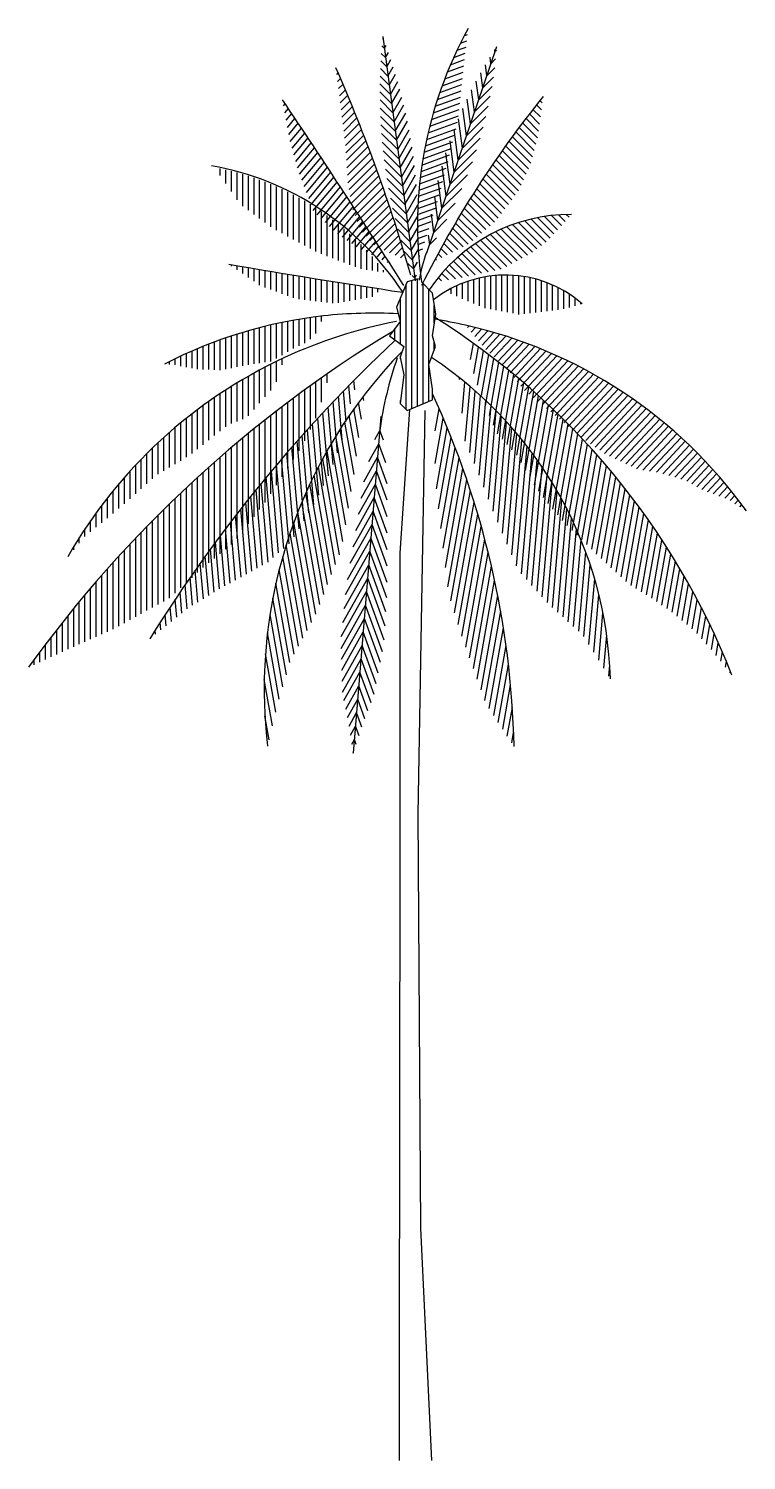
# Model space of a CAD drawing. Extents: x -2.37 to 2.22, y 0 to 9.15.
import ezdxf

# ---------------------------------------------------------------- set-up
doc = ezdxf.new("R2010")
doc.units = 0
doc.header["$LTSCALE"] = 0.4
doc.layers.get('0').update_dxf_attribs({"linetype": 'CONTINUOUS'})

# ---------------------------------------------------------------- blocks, each defined once
blk = doc.blocks.new('*X20')
at = {"color": 0}
for p, q in [((18.5937, 10.2216), (18.5989, 10.2268)), ((18.5968, 10.1964), (18.6074, 10.207)), ((18.5999, 10.1712), (18.6159, 10.1872)), ((18.603, 10.146), (18.6243, 10.1673)), ((18.6061, 10.1208), (18.6327, 10.1474)), ((18.6091, 10.0956), (18.641, 10.1274)), ((18.6122, 10.0704), (18.6492, 10.1073)), ((18.6153, 10.0452), (18.6574, 10.0872)), ((18.6184, 10.02), (18.6655, 10.0671)), ((18.6215, 9.9948), (18.6735, 10.0468)), ((18.6246, 9.9696), (18.6815, 10.0265)), ((18.6265, 9.9433), (18.6894, 10.0061)), ((18.6283, 9.9167), (18.6973, 9.9857)), ((18.63, 9.8902), (18.7051, 9.9652)), ((18.6318, 9.8636), (18.7128, 9.9447)), ((18.6335, 9.8371), (18.7205, 9.9241)), ((18.6375, 9.8128), (18.7281, 9.9034)), ((18.6416, 9.7887), (18.7356, 9.8826)), ((18.6458, 9.7645), (18.7431, 9.8618)), ((18.651, 9.7415), (18.7505, 9.841)), ((18.6585, 9.7207), (18.7579, 9.82)), ((18.666, 9.6999), (18.7651, 9.799)), ((18.6735, 9.6791), (18.7723, 9.7779)), ((18.6849, 9.6622), (18.7795, 9.7568)), ((18.6982, 9.6472), (18.7866, 9.7356)), ((18.7115, 9.6323), (18.7936, 9.7143)), ((18.7249, 9.6173), (18.8005, 9.693)), ((18.7423, 9.6065), (18.8074, 9.6716)), ((18.7618, 9.5977), (18.8142, 9.6501)), ((18.7812, 9.5888), (18.821, 9.6286)), ((18.8005, 9.5799), (18.8276, 9.607)), ((18.8199, 9.5709), (18.8342, 9.5853)), ((18.8394, 9.5621), (18.8408, 9.5635))]:
    blk.add_line(p, q, dxfattribs=at)
blk = doc.blocks.new('*X19')
at = {"color": 0}
for p, q in [((18.7626, 10.3136), (18.7537, 10.3225)), ((18.7583, 10.3462), (18.7561, 10.3484)), ((18.7712, 10.2484), (18.75, 10.2697)), ((18.7669, 10.281), (18.7517, 10.2962)), ((18.7798, 10.1832), (18.7477, 10.2154)), ((18.7755, 10.2158), (18.7487, 10.2427)), ((18.7842, 10.1507), (18.7471, 10.1877)), ((18.7885, 10.1181), (18.7469, 10.1596)), ((18.7928, 10.0855), (18.7472, 10.1311)), ((18.7971, 10.0529), (18.7478, 10.1021)), ((18.8014, 10.0203), (18.749, 10.0727)), ((18.8057, 9.9877), (18.7506, 10.0428)), ((18.81, 9.9551), (18.7527, 10.0124)), ((18.8144, 9.9225), (18.7553, 9.9815)), ((18.8187, 9.8899), (18.7585, 9.95)), ((18.823, 9.8573), (18.7624, 9.9179)), ((18.8273, 9.8247), (18.7668, 9.8851)), ((18.8316, 9.7921), (18.772, 9.8517)), ((18.8359, 9.7595), (18.7779, 9.8175)), ((18.8402, 9.7269), (18.7846, 9.7825)), ((18.8446, 9.6943), (18.7921, 9.7467)), ((18.8489, 9.6617), (18.8006, 9.7099)), ((18.8532, 9.6291), (18.8102, 9.6721)), ((18.8575, 9.5965), (18.8209, 9.6331)), ((18.8618, 9.5639), (18.8329, 9.5928)), ((18.8661, 9.5313), (18.8463, 9.5511)), ((18.8704, 9.4987), (18.8614, 9.5077))]:
    blk.add_line(p, q, dxfattribs=at)
blk = doc.blocks.new('*X18')
at = {"color": 0}
for p, q in [((19.0206, 10.307), (19.0525, 10.3186)), ((19.0332, 10.3329), (19.0551, 10.3408)), ((19.0466, 10.3591), (19.0576, 10.3631)), ((18.9975, 10.256), (19.0474, 10.2742)), ((19.0087, 10.2814), (19.05, 10.2964)), ((18.9772, 10.2061), (19.0423, 10.2298)), ((18.987, 10.2309), (19.0448, 10.252)), ((18.9511, 10.1327), (19.035, 10.1633)), ((18.9592, 10.157), (19.0372, 10.1854)), ((18.9679, 10.1814), (19.0397, 10.2076)), ((18.9365, 10.0848), (19.0306, 10.1191)), ((18.9435, 10.1087), (19.0328, 10.1412)), ((18.9238, 10.0377), (19.0262, 10.0749)), ((18.9299, 10.0612), (19.0284, 10.097)), ((18.9129, 9.9911), (19.017, 10.029)), ((18.9181, 10.0143), (19.0227, 10.0524)), ((18.8998, 9.9225), (19, 9.959)), ((18.9038, 9.9452), (19.0057, 9.9823)), ((18.9081, 9.9681), (19.0113, 10.0057)), ((18.8931, 9.8775), (18.9887, 9.9123)), ((18.8962, 9.8999), (18.9943, 9.9356)), ((18.8878, 9.833), (18.9762, 9.8652)), ((18.8902, 9.8552), (18.9824, 9.8887)), ((18.884, 9.789), (18.9637, 9.8181)), ((18.8857, 9.811), (18.97, 9.8416)), ((18.8815, 9.7456), (18.9513, 9.771)), ((18.8826, 9.7673), (18.9575, 9.7945)), ((18.8804, 9.7026), (18.9364, 9.723)), ((18.8808, 9.724), (18.9439, 9.747)), ((18.8803, 9.6813), (18.9289, 9.699)), ((18.8805, 9.6601), (18.9214, 9.675)), ((18.881, 9.639), (18.9139, 9.651)), ((18.8818, 9.618), (18.9064, 9.627)), ((18.8829, 9.5971), (18.8989, 9.6029)), ((18.8844, 9.5764), (18.8882, 9.5778))]:
    blk.add_line(p, q, dxfattribs=at)
blk = doc.blocks.new('*X17')
at = {"color": 0}
for p, q in [((19.1408, 10.2596), (19.1576, 10.2764)), ((19.1553, 10.3023), (19.1604, 10.3074)), ((19.1263, 10.2168), (19.1542, 10.2446)), ((19.0974, 10.1313), (19.1448, 10.1787)), ((19.1119, 10.174), (19.1499, 10.2121)), ((19.0829, 10.0885), (19.1387, 10.1443)), ((19.054, 10.003), (19.1233, 10.0724)), ((19.0685, 10.0458), (19.1316, 10.1089)), ((19.0395, 9.9603), (19.1138, 10.0345)), ((19.025, 9.9175), (19.1027, 9.9952)), ((18.9961, 9.832), (19.0752, 9.9111)), ((19.0106, 9.8748), (19.09, 9.9542)), ((18.9816, 9.7892), (19.058, 9.8657)), ((18.9672, 9.7465), (19.0379, 9.8172)), ((18.9527, 9.7037), (19.0138, 9.7649)), ((18.9382, 9.661), (18.9845, 9.7073)), ((18.9238, 9.6182), (18.9472, 9.6417))]:
    blk.add_line(p, q, dxfattribs=at)
blk = doc.blocks.new('*X16')
at = {"color": 0}
for p, q in [((19.3201, 10.0956), (19.3022, 10.1134)), ((19.3233, 10.1206), (19.3148, 10.1291)), ((19.3103, 10.0204), (19.2651, 10.0657)), ((19.3136, 10.0455), (19.2774, 10.0817)), ((19.3168, 10.0705), (19.2898, 10.0976)), ((19.2944, 9.9515), (19.2287, 10.0173)), ((19.3002, 9.974), (19.2407, 10.0335)), ((19.3061, 9.9964), (19.2529, 10.0496)), ((19.2746, 9.8865), (19.1929, 9.9682)), ((19.2828, 9.9066), (19.2048, 9.9846)), ((19.2886, 9.929), (19.2167, 10.001)), ((19.2479, 9.8283), (19.1579, 9.9183)), ((19.2568, 9.8477), (19.1695, 9.935)), ((19.2657, 9.8671), (19.1812, 9.9516)), ((19.2148, 9.7766), (19.1236, 9.8677)), ((19.2269, 9.7928), (19.135, 9.8847)), ((19.239, 9.8089), (19.1464, 9.9015)), ((19.1784, 9.7281), (19.0901, 9.8164)), ((19.1905, 9.7443), (19.1012, 9.8336)), ((19.2027, 9.7604), (19.1124, 9.8507)), ((19.1377, 9.6839), (19.0573, 9.7644)), ((19.1531, 9.6969), (19.0681, 9.7818)), ((19.1663, 9.7119), (19.0791, 9.7992)), ((19.0916, 9.6452), (19.0252, 9.7116)), ((19.107, 9.6581), (19.0358, 9.7293)), ((19.1224, 9.671), (19.0465, 9.7469)), ((19.0418, 9.6102), (18.9939, 9.658)), ((19.0606, 9.6196), (19.0043, 9.676)), ((19.0762, 9.6323), (19.0147, 9.6938)), ((18.9853, 9.5818), (18.9634, 9.6037)), ((19.0041, 9.5913), (18.9735, 9.6219)), ((19.0229, 9.6007), (18.9837, 9.64)), ((18.9476, 9.5629), (18.9435, 9.5671)), ((18.9664, 9.5724), (18.9534, 9.5854))]:
    blk.add_line(p, q, dxfattribs=at)
blk = doc.blocks.new('*X15')
at = {"color": 0}
for p, q in [((19.3507, 9.6407), (19.2833, 9.7081)), ((19.3642, 9.6555), (19.3065, 9.7132)), ((19.3776, 9.6703), (19.3305, 9.7175)), ((19.3911, 9.6851), (19.3554, 9.7209)), ((19.4046, 9.6999), (19.3812, 9.7233)), ((19.4181, 9.7147), (19.4082, 9.7246)), ((19.2335, 9.5599), (19.1397, 9.6537)), ((19.2519, 9.5698), (19.1584, 9.6632)), ((19.2703, 9.5797), (19.1777, 9.6722)), ((19.2879, 9.5904), (19.1976, 9.6807)), ((19.3042, 9.6023), (19.218, 9.6885)), ((19.3205, 9.6143), (19.2391, 9.6957)), ((19.3368, 9.6263), (19.2608, 9.7023)), ((19.1544, 9.5258), (19.07, 9.6102)), ((19.1776, 9.5309), (19.0867, 9.6218)), ((19.1968, 9.5401), (19.1039, 9.633)), ((19.2151, 9.55), (19.1215, 9.6436)), ((19.0616, 9.5055), (19.0081, 9.559)), ((19.0848, 9.5106), (19.0229, 9.5725)), ((19.108, 9.5157), (19.0381, 9.5856)), ((19.1312, 9.5207), (19.0538, 9.5981)), ((18.9901, 9.4922), (18.9666, 9.5156)), ((19.0147, 9.4958), (18.98, 9.5306)), ((19.0384, 9.5004), (18.9938, 9.545)), ((18.9654, 9.4886), (18.9537, 9.5003))]:
    blk.add_line(p, q, dxfattribs=at)
blk = doc.blocks.new('*X14')
at = {"color": 0}
for p, q in [((18.4048, 10.1104), (18.4104, 10.1172)), ((18.4094, 10.0849), (18.4221, 10.1)), ((18.4141, 10.0593), (18.4337, 10.0827)), ((18.4187, 10.0337), (18.4453, 10.0654)), ((18.4234, 10.0081), (18.4569, 10.0481)), ((18.4285, 9.9832), (18.4685, 10.0308)), ((18.435, 9.9598), (18.4801, 10.0135)), ((18.4414, 9.9364), (18.4917, 9.9962)), ((18.4479, 9.9129), (18.5032, 9.9789)), ((18.4544, 9.8895), (18.5148, 9.9615)), ((18.4617, 9.8671), (18.5263, 9.9441)), ((18.4698, 9.8457), (18.5378, 9.9268)), ((18.4779, 9.8242), (18.5493, 9.9094)), ((18.486, 9.8028), (18.5608, 9.892)), ((18.4941, 9.7814), (18.5723, 9.8745)), ((18.5023, 9.7599), (18.5838, 9.8571)), ((18.5104, 9.7385), (18.5953, 9.8396)), ((18.5241, 9.7237), (18.6067, 9.8222)), ((18.5386, 9.7099), (18.6182, 9.8047)), ((18.5532, 9.6961), (18.6296, 9.7872)), ((18.5677, 9.6823), (18.641, 9.7697)), ((18.5822, 9.6685), (18.6524, 9.7522)), ((18.5978, 9.6559), (18.6638, 9.7346)), ((18.6141, 9.6443), (18.6752, 9.7171)), ((18.6304, 9.6326), (18.6865, 9.6995)), ((18.6467, 9.621), (18.6979, 9.6819)), ((18.6631, 9.6093), (18.7092, 9.6643)), ((18.6808, 9.5993), (18.7206, 9.6467)), ((18.6994, 9.5904), (18.7319, 9.6291)), ((18.718, 9.5814), (18.7432, 9.6115)), ((18.7366, 9.5725), (18.7545, 9.5938)), ((18.7552, 9.5635), (18.7658, 9.5762)), ((18.7737, 9.5545), (18.7771, 9.5585))]:
    blk.add_line(p, q, dxfattribs=at)
blk = doc.blocks.new('*X13')
at = {"color": 0}
for p, q in [((18.18, 9.8629), (18.18, 9.8872)), ((18.2, 9.8343), (18.2, 9.8829)), ((18.22, 9.8056), (18.22, 9.8782)), ((18.24, 9.7769), (18.24, 9.873)), ((18.26, 9.7544), (18.26, 9.8674)), ((18.28, 9.7397), (18.28, 9.8613)), ((18.3, 9.725), (18.3, 9.8547)), ((18.32, 9.7104), (18.32, 9.8477)), ((18.34, 9.6957), (18.34, 9.8401)), ((18.36, 9.681), (18.36, 9.8321)), ((18.38, 9.6683), (18.38, 9.8236)), ((18.4, 9.6576), (18.4, 9.8145)), ((18.42, 9.6468), (18.42, 9.8049)), ((18.44, 9.636), (18.44, 9.7947)), ((18.46, 9.6253), (18.46, 9.7839)), ((18.48, 9.6145), (18.48, 9.7725)), ((18.5, 9.6037), (18.5, 9.7605)), ((18.52, 9.593), (18.52, 9.7478)), ((18.54, 9.5847), (18.54, 9.7345)), ((18.56, 9.577), (18.56, 9.7204)), ((18.58, 9.5693), (18.58, 9.7055)), ((18.6, 9.5616), (18.6, 9.6898)), ((18.62, 9.5539), (18.62, 9.6733)), ((18.64, 9.5462), (18.64, 9.6559)), ((18.66, 9.5385), (18.66, 9.6375)), ((18.68, 9.5313), (18.68, 9.618)), ((18.7, 9.5284), (18.7, 9.5973)), ((18.72, 9.5256), (18.72, 9.5754)), ((18.74, 9.5227), (18.74, 9.5521)), ((18.76, 9.5199), (18.76, 9.5273))]:
    blk.add_line(p, q, dxfattribs=at)
blk = doc.blocks.new('*X12')
at = {"color": 0}
for p, q in [((18.22, 9.5416), (18.22, 9.5462)), ((18.24, 9.528), (18.24, 9.5428)), ((18.26, 9.5145), (18.26, 9.5394)), ((18.28, 9.501), (18.28, 9.536)), ((18.3, 9.4874), (18.3, 9.5327)), ((18.32, 9.4739), (18.32, 9.5293)), ((18.34, 9.4656), (18.34, 9.526)), ((18.36, 9.4581), (18.36, 9.5226)), ((18.38, 9.4506), (18.38, 9.5193)), ((18.4, 9.4431), (18.4, 9.516)), ((18.42, 9.4356), (18.42, 9.5127)), ((18.44, 9.4281), (18.44, 9.5094)), ((18.46, 9.4236), (18.46, 9.5062)), ((18.48, 9.4214), (18.48, 9.5029)), ((18.5, 9.4191), (18.5, 9.4997)), ((18.52, 9.4169), (18.52, 9.4964)), ((18.54, 9.4147), (18.54, 9.4932)), ((18.56, 9.4125), (18.56, 9.49)), ((18.58, 9.4102), (18.58, 9.4868)), ((18.6, 9.4106), (18.6, 9.4836)), ((18.62, 9.4142), (18.62, 9.4805)), ((18.64, 9.4179), (18.64, 9.4773)), ((18.66, 9.4215), (18.66, 9.4742)), ((18.68, 9.4251), (18.68, 9.471)), ((18.7, 9.4288), (18.7, 9.4679)), ((18.72, 9.4324), (18.72, 9.4648)), ((18.74, 9.4488), (18.74, 9.4617))]:
    blk.add_line(p, q, dxfattribs=at)
blk = doc.blocks.new('*X11')
at = {"color": 0}
for p, q in [((19.12, 9.3926), (19.12, 9.5033)), ((19.14, 9.3889), (19.14, 9.5064)), ((19.16, 9.3851), (19.16, 9.5085)), ((19.18, 9.3813), (19.18, 9.5096)), ((19.2, 9.3776), (19.2, 9.5097)), ((19.22, 9.3738), (19.22, 9.5089)), ((19.24, 9.3701), (19.24, 9.5071)), ((19.26, 9.3716), (19.26, 9.5043)), ((19, 9.4426), (19, 9.462)), ((19.02, 9.4341), (19.02, 9.4719)), ((19.04, 9.4257), (19.04, 9.4805)), ((19.06, 9.4172), (19.06, 9.4879)), ((19.08, 9.4088), (19.08, 9.4941)), ((19.1, 9.4003), (19.1, 9.4992)), ((19.28, 9.3741), (19.28, 9.5005)), ((19.3, 9.3766), (19.3, 9.4956)), ((19.32, 9.3791), (19.32, 9.4897)), ((19.34, 9.3816), (19.34, 9.4826)), ((19.36, 9.3841), (19.36, 9.4744)), ((19.38, 9.3866), (19.38, 9.4649)), ((19.4, 9.3891), (19.4, 9.454)), ((19.42, 9.3947), (19.42, 9.4417)), ((19.44, 9.4005), (19.44, 9.4276)), ((19.46, 9.4064), (19.46, 9.4117))]:
    blk.add_line(p, q, dxfattribs=at)
blk = doc.blocks.new('*X10')
at = {"color": 0}
for p, q in [((18.7509, 9.0051), (18.7505, 9.0061)), ((18.7592, 8.9238), (18.7466, 8.9584)), ((18.7675, 8.8426), (18.7427, 8.9107)), ((18.773, 8.7689), (18.7388, 8.863)), ((18.773, 8.7105), (18.7349, 8.8153)), ((18.773, 8.652), (18.7309, 8.7676)), ((18.773, 8.5935), (18.727, 8.7199)), ((18.773, 8.535), (18.7231, 8.6722)), ((18.773, 8.4766), (18.7192, 8.6245)), ((18.773, 8.4181), (18.7152, 8.5768)), ((18.7714, 8.3639), (18.7113, 8.5291)), ((18.7683, 8.314), (18.7074, 8.4814)), ((18.7621, 8.2142), (18.6996, 8.386)), ((18.7652, 8.2641), (18.7035, 8.4337)), ((18.7559, 8.1727), (18.6956, 8.3383)), ((18.7485, 8.1347), (18.6917, 8.2906)), ((18.741, 8.0966), (18.6878, 8.2429)), ((18.7336, 8.0586), (18.6839, 8.1952)), ((18.7261, 8.0206), (18.6799, 8.1475)), ((18.7155, 7.9914), (18.676, 8.0998)), ((18.7045, 7.963), (18.6721, 8.0521)), ((18.6936, 7.9345), (18.6682, 8.0044)), ((18.6829, 7.9054), (18.6643, 7.9567)), ((18.6728, 7.8747), (18.6603, 7.909)), ((18.6627, 7.844), (18.6564, 7.8613)), ((18.6526, 7.8133), (18.6525, 7.8136))]:
    blk.add_line(p, q, dxfattribs=at)
blk = doc.blocks.new('*X9')
at = {"color": 0}
for p, q in [((18.6812, 8.9987), (18.6709, 9.0572)), ((18.6899, 9.0645), (18.6873, 9.0791)), ((18.6638, 8.8671), (18.6383, 9.0115)), ((18.6725, 8.9329), (18.6546, 9.0347)), ((18.6453, 8.7416), (18.6062, 8.9632)), ((18.6551, 8.8013), (18.6222, 8.9877)), ((18.6256, 8.6232), (18.5746, 8.9119)), ((18.6354, 8.6824), (18.5904, 8.938)), ((18.6036, 8.5172), (18.5437, 8.8573)), ((18.6157, 8.564), (18.5591, 8.8851)), ((18.5754, 8.4467), (18.5134, 8.7988)), ((18.5895, 8.482), (18.5284, 8.8286)), ((18.5613, 8.4115), (18.4985, 8.768)), ((18.5332, 8.341), (18.4694, 8.7025)), ((18.5473, 8.3763), (18.4838, 8.7359)), ((18.5191, 8.3058), (18.4552, 8.6677)), ((18.4886, 8.2483), (18.4278, 8.593)), ((18.504, 8.2763), (18.4414, 8.6312)), ((18.4732, 8.2204), (18.4146, 8.5526)), ((18.4578, 8.1924), (18.4018, 8.5099)), ((18.4424, 8.1644), (18.3895, 8.4645)), ((18.4274, 8.1344), (18.3778, 8.4157)), ((18.4148, 8.0911), (18.3668, 8.3629)), ((18.4021, 8.0478), (18.3568, 8.3049)), ((18.3894, 8.0045), (18.3479, 8.24)), ((18.3771, 7.9589), (18.3408, 8.1651)), ((18.3655, 7.9098), (18.3366, 8.0738)), ((18.3538, 7.8607), (18.3389, 7.9453))]:
    blk.add_line(p, q, dxfattribs=at)
blk = doc.blocks.new('*X8')
at = {"color": 0}
for p, q in [((18.6734, 9.1523), (18.6732, 9.1545)), ((18.6274, 8.99), (18.6179, 9.0983)), ((18.642, 9.0522), (18.6363, 9.1172)), ((18.6577, 9.1023), (18.6547, 9.1359)), ((18.5969, 8.8792), (18.5811, 9.0599)), ((18.613, 8.9244), (18.5995, 9.0792)), ((18.5468, 8.763), (18.526, 9.001)), ((18.5639, 8.7972), (18.5444, 9.0208)), ((18.5805, 8.8374), (18.5627, 9.0404)), ((18.5127, 8.6946), (18.4894, 8.9608)), ((18.5297, 8.7288), (18.5077, 8.981)), ((18.4599, 8.609), (18.4345, 8.899)), ((18.4775, 8.6375), (18.4528, 8.9198)), ((18.4951, 8.666), (18.4711, 8.9404)), ((18.4245, 8.5552), (18.3981, 8.8569)), ((18.4423, 8.5806), (18.4163, 8.878)), ((18.3684, 8.5072), (18.3435, 8.792)), ((18.3871, 8.5232), (18.3617, 8.8139)), ((18.4058, 8.5392), (18.3799, 8.8355)), ((18.3307, 8.4796), (18.3072, 8.7477)), ((18.3498, 8.4912), (18.3254, 8.77)), ((18.2924, 8.4586), (18.271, 8.7026)), ((18.3115, 8.4691), (18.2891, 8.7253)), ((18.2541, 8.4376), (18.2349, 8.6564)), ((18.2732, 8.4481), (18.253, 8.6796)), ((18.2158, 8.4167), (18.1989, 8.6093)), ((18.2349, 8.4271), (18.2169, 8.633)), ((18.1584, 8.3839), (18.145, 8.5368)), ((18.1775, 8.3955), (18.163, 8.5612)), ((18.1966, 8.4062), (18.1809, 8.5854)), ((18.1203, 8.3608), (18.1092, 8.4871)), ((18.1393, 8.3724), (18.1271, 8.5121)), ((18.0821, 8.3376), (18.0735, 8.4363)), ((18.1012, 8.3492), (18.0913, 8.4619)), ((18.0444, 8.31), (18.0379, 8.3844)), ((18.0632, 8.3249), (18.0557, 8.4105)), ((18.0256, 8.295), (18.0201, 8.358)), ((17.9881, 8.265), (17.9847, 8.3042)), ((18.0069, 8.28), (18.0024, 8.3313)), ((17.9506, 8.235), (17.9493, 8.2492)), ((17.9693, 8.25), (17.967, 8.2769)), ((17.9318, 8.2201), (17.9317, 8.2212))]:
    blk.add_line(p, q, dxfattribs=at)
blk = doc.blocks.new('*X7')
at = {"color": 0}
for p, q in [((18.56, 9.1271), (18.56, 9.159)), ((18.48, 8.9218), (18.48, 9.1022)), ((18.5, 8.9618), (18.5, 9.1166)), ((18.52, 9.0018), (18.52, 9.1309)), ((18.54, 9.0588), (18.54, 9.145)), ((18.42, 8.8246), (18.42, 9.0578)), ((18.44, 8.8552), (18.44, 9.0727)), ((18.46, 8.8859), (18.46, 9.0875)), ((18.34, 8.7027), (18.34, 8.996)), ((18.36, 8.7327), (18.36, 9.0118)), ((18.38, 8.7634), (18.38, 9.0273)), ((18.4, 8.794), (18.4, 9.0426)), ((18.28, 8.6261), (18.28, 8.9478)), ((18.3, 8.6516), (18.3, 8.9641)), ((18.32, 8.6772), (18.32, 8.9801)), ((18.22, 8.553), (18.22, 8.8977)), ((18.24, 8.5751), (18.24, 8.9146)), ((18.26, 8.6006), (18.26, 8.9313)), ((18.16, 8.5042), (18.16, 8.8458)), ((18.18, 8.5205), (18.18, 8.8633)), ((18.2, 8.5367), (18.2, 8.8806)), ((18.1, 8.4534), (18.1, 8.792)), ((18.12, 8.4715), (18.12, 8.8102)), ((18.14, 8.4879), (18.14, 8.8281)), ((18.06, 8.4173), (18.06, 8.755)), ((18.08, 8.4354), (18.08, 8.7736)), ((18, 8.3631), (18, 8.6977)), ((18.02, 8.3812), (18.02, 8.717)), ((18.04, 8.3992), (18.04, 8.7361)), ((17.94, 8.3296), (17.94, 8.6381)), ((17.96, 8.3405), (17.96, 8.6582)), ((17.98, 8.3515), (17.98, 8.6781)), ((17.9, 8.3076), (17.9, 8.5971)), ((17.92, 8.3186), (17.92, 8.6178)), ((17.86, 8.2856), (17.86, 8.555)), ((17.88, 8.2966), (17.88, 8.5762)), ((17.8, 8.2527), (17.8, 8.4898)), ((17.82, 8.2637), (17.82, 8.5118)), ((17.84, 8.2747), (17.84, 8.5336)), ((17.76, 8.2347), (17.76, 8.4447)), ((17.78, 8.2435), (17.78, 8.4674)), ((17.72, 8.217), (17.72, 8.3984)), ((17.74, 8.2259), (17.74, 8.4217)), ((17.68, 8.1994), (17.68, 8.3507)), ((17.7, 8.2082), (17.7, 8.3747)), ((17.64, 8.1814), (17.64, 8.3017)), ((17.66, 8.1905), (17.66, 8.3264)), ((17.6, 8.1633), (17.6, 8.2511)), ((17.62, 8.1723), (17.62, 8.2766)), ((17.56, 8.1451), (17.56, 8.199)), ((17.58, 8.1542), (17.58, 8.2253)), ((17.52, 8.1269), (17.52, 8.1452)), ((17.54, 8.136), (17.54, 8.1723))]:
    blk.add_line(p, q, dxfattribs=at)
blk = doc.blocks.new('*X6')
at = {"color": 0}
for p, q in [((19.0289, 9.1391), (19.0294, 9.1446)), ((19.0386, 9.0197), (19.0482, 9.1295)), ((19.05, 8.9205), (19.0669, 9.1139)), ((19.0665, 8.8804), (19.0855, 9.0977)), ((19.0831, 8.8404), (19.1042, 9.081)), ((19.0996, 8.7994), (19.1227, 9.0638)), ((19.116, 8.7568), (19.1412, 9.0459)), ((19.1323, 8.7143), (19.1597, 9.0275)), ((19.1487, 8.6718), (19.1781, 9.0084)), ((19.1653, 8.6322), (19.1965, 8.9886)), ((19.182, 8.5935), (19.2147, 8.9682)), ((19.1987, 8.5548), (19.233, 8.9469)), ((19.2153, 8.5161), (19.2511, 8.9249)), ((19.232, 8.4774), (19.2692, 8.9021)), ((19.2496, 8.449), (19.2872, 8.8783)), ((19.2679, 8.4286), (19.3051, 8.8536)), ((19.2862, 8.4082), (19.3229, 8.8278)), ((19.3045, 8.3878), (19.3406, 8.8009)), ((19.3228, 8.3674), (19.3583, 8.7728)), ((19.3411, 8.347), (19.3758, 8.7433)), ((19.3597, 8.3299), (19.3931, 8.7124)), ((19.3783, 8.313), (19.4104, 8.6797)), ((19.3969, 8.2962), (19.4274, 8.6452)), ((19.4155, 8.2793), (19.4443, 8.6085)), ((19.4341, 8.2625), (19.4609, 8.5694)), ((19.4527, 8.2456), (19.4773, 8.5272)), ((19.4711, 8.2271), (19.4934, 8.4814)), ((19.4887, 8.1989), (19.5091, 8.4311)), ((19.5064, 8.1707), (19.5242, 8.3747)), ((19.524, 8.1425), (19.5386, 8.3099)), ((19.5416, 8.1143), (19.5518, 8.2315)), ((19.5592, 8.0861), (19.5626, 8.1253))]:
    blk.add_line(p, q, dxfattribs=at)
blk = doc.blocks.new('*X5')
at = {"color": 0}
for p, q in [((18.943, 8.8407), (18.9714, 9.0019)), ((18.9432, 8.9571), (18.9569, 9.0352)), ((18.9474, 8.7509), (18.9857, 8.9679)), ((18.9552, 8.6795), (18.9998, 8.933)), ((18.9631, 8.6096), (19.0139, 8.8973)), ((18.9713, 8.5409), (19.0277, 8.8606)), ((18.9795, 8.4722), (19.0414, 8.823)), ((18.9877, 8.4036), (19.0549, 8.7843)), ((18.9991, 8.3531), (19.0682, 8.7446)), ((19.0121, 8.3113), (19.0813, 8.7036)), ((19.025, 8.2695), (19.0941, 8.6613)), ((19.0379, 8.2277), (19.1067, 8.6177)), ((19.0514, 8.1887), (19.119, 8.5724)), ((19.065, 8.151), (19.1311, 8.5255)), ((19.0787, 8.1133), (19.1428, 8.4767)), ((19.0924, 8.0756), (19.1541, 8.4258)), ((19.106, 8.0379), (19.165, 8.3726)), ((19.1197, 8.0001), (19.1755, 8.3166)), ((19.1348, 7.9708), (19.1854, 8.2575)), ((19.1508, 7.9465), (19.1946, 8.1948)), ((19.1668, 7.9221), (19.2031, 8.1276)), ((19.1829, 7.8978), (19.2106, 8.055)), ((19.1989, 7.8734), (19.2169, 7.9754)), ((19.2149, 7.8491), (19.2215, 7.8863))]:
    blk.add_line(p, q, dxfattribs=at)
blk = doc.blocks.new('*X4')
at = {"color": 0}
for p, q in [((19.0689, 9.2094), (19.0791, 9.2671)), ((19.0804, 9.1596), (19.0971, 9.2541)), ((19.0935, 9.1186), (19.1151, 9.2408)), ((19.1074, 9.0821), (19.133, 9.2274)), ((19.1214, 9.0462), (19.1509, 9.2137)), ((19.1355, 9.0114), (19.1687, 9.1998)), ((19.1497, 8.9766), (19.1866, 9.1857)), ((19.1646, 8.9458), (19.2044, 9.1714)), ((19.1816, 8.927), (19.2221, 9.1568)), ((19.1986, 8.9082), (19.2398, 9.1421)), ((19.2156, 8.8895), (19.2575, 9.1271)), ((19.2326, 8.8707), (19.2751, 9.1118)), ((19.2482, 8.8441), (19.2927, 9.0963)), ((19.2635, 8.816), (19.3102, 9.0806)), ((19.2789, 8.7879), (19.3277, 9.0647)), ((19.295, 8.7643), (19.3451, 9.0485)), ((19.3115, 8.7424), (19.3625, 9.032)), ((19.3279, 8.7205), (19.3799, 9.0153)), ((19.3444, 8.6988), (19.3972, 8.9983)), ((19.3612, 8.6789), (19.4145, 8.981)), ((19.378, 8.6589), (19.4317, 8.9635)), ((19.3948, 8.639), (19.4489, 8.9457)), ((19.4118, 8.6202), (19.466, 8.9276)), ((19.4291, 8.6034), (19.4831, 8.9092)), ((19.4465, 8.5867), (19.5001, 8.8905)), ((19.4638, 8.5699), (19.517, 8.8715)), ((19.4812, 8.5531), (19.5339, 8.8522)), ((19.4985, 8.5363), (19.5508, 8.8326)), ((19.5159, 8.5196), (19.5676, 8.8127)), ((19.5333, 8.5031), (19.5843, 8.7924)), ((19.5508, 8.487), (19.601, 8.7718)), ((19.5682, 8.4708), (19.6176, 8.7508)), ((19.5857, 8.4546), (19.6341, 8.7295)), ((19.6031, 8.4385), (19.6506, 8.7078)), ((19.6206, 8.4223), (19.667, 8.6857)), ((19.6384, 8.4082), (19.6834, 8.6632)), ((19.6567, 8.3968), (19.6997, 8.6403)), ((19.675, 8.3855), (19.7159, 8.617)), ((19.6933, 8.3742), (19.732, 8.5933)), ((19.7117, 8.3628), (19.748, 8.5691)), ((19.7298, 8.3505), (19.764, 8.5444)), ((19.7479, 8.3381), (19.7799, 8.5193)), ((19.766, 8.3258), (19.7957, 8.4937)), ((19.7842, 8.3134), (19.8113, 8.4675)), ((19.802, 8.2991), (19.827, 8.4408)), ((19.8196, 8.2842), (19.8425, 8.4136)), ((19.8373, 8.2693), (19.8579, 8.3858)), ((19.855, 8.2544), (19.8731, 8.3573)), ((19.8723, 8.2375), (19.8883, 8.3282)), ((19.8893, 8.2184), (19.9034, 8.2985)), ((19.9062, 8.1993), (19.9183, 8.268)), ((19.9232, 8.1803), (19.9331, 8.2368)), ((19.9399, 8.1599), (19.9478, 8.2047)), ((19.9565, 8.1392), (19.9623, 8.1719)), ((19.9732, 8.1185), (19.9767, 8.1382)), ((19.9898, 8.0977), (19.9909, 8.1035))]:
    blk.add_line(p, q, dxfattribs=at)
blk = doc.blocks.new('*X3')
at = {"color": 0}
for p, q in [((19.0581, 9.3229), (19.0636, 9.3288)), ((19.0708, 9.3072), (19.0859, 9.3234)), ((19.0835, 9.2915), (19.108, 9.3178)), ((19.0962, 9.2758), (19.1298, 9.3119)), ((19.1094, 9.2606), (19.1515, 9.3057)), ((19.1226, 9.2455), (19.1729, 9.2994)), ((19.1374, 9.232), (19.1941, 9.2928)), ((19.1524, 9.2188), (19.215, 9.2859)), ((19.1675, 9.2056), (19.2358, 9.2788)), ((19.1825, 9.1924), (19.2563, 9.2715)), ((19.1962, 9.1777), (19.2766, 9.264)), ((19.2089, 9.1621), (19.2967, 9.2562)), ((19.2217, 9.1465), (19.3166, 9.2483)), ((19.2345, 9.1308), (19.3364, 9.2401)), ((19.2473, 9.1152), (19.3559, 9.2317)), ((19.2602, 9.0998), (19.3752, 9.2231)), ((19.2758, 9.0871), (19.3943, 9.2143)), ((19.2913, 9.0744), (19.4133, 9.2053)), ((19.3068, 9.0617), (19.4321, 9.1961)), ((19.3223, 9.049), (19.4506, 9.1867)), ((19.3378, 9.0363), (19.469, 9.1771)), ((19.3533, 9.0236), (19.4873, 9.1673)), ((19.3686, 9.0108), (19.5053, 9.1573)), ((19.384, 8.9979), (19.5232, 9.1472)), ((19.3994, 8.9851), (19.5409, 9.1368)), ((19.4148, 8.9723), (19.5584, 9.1263)), ((19.4302, 8.9595), (19.5757, 9.1155)), ((19.4456, 8.9467), (19.5929, 9.1046)), ((19.461, 8.9338), (19.6099, 9.0935)), ((19.4774, 8.9221), (19.6267, 9.0822)), ((19.4941, 8.9107), (19.6434, 9.0708)), ((19.5108, 8.8993), (19.6599, 9.0592)), ((19.5275, 8.8879), (19.6762, 9.0473)), ((19.5442, 8.8765), (19.6924, 9.0354)), ((19.5623, 8.8665), (19.7084, 9.0232)), ((19.5814, 8.8576), (19.7242, 9.0108)), ((19.6004, 8.8488), (19.7399, 8.9983)), ((19.6195, 8.8399), (19.7554, 8.9856)), ((19.6386, 8.8311), (19.7708, 8.9728)), ((19.6577, 8.8222), (19.7859, 8.9597)), ((19.6804, 8.8172), (19.801, 8.9465)), ((19.7042, 8.8134), (19.8158, 8.9331)), ((19.7281, 8.8097), (19.8305, 8.9196)), ((19.7505, 8.8044), (19.8451, 8.9058)), ((19.772, 8.7981), (19.8594, 8.8919)), ((19.7935, 8.7919), (19.8736, 8.8778)), ((19.815, 8.7856), (19.8877, 8.8636)), ((19.8358, 8.7786), (19.9016, 8.8491)), ((19.8537, 8.7685), (19.9153, 8.8345)), ((19.8717, 8.7584), (19.9289, 8.8197)), ((19.8896, 8.7483), (19.9423, 8.8048)), ((19.9092, 8.74), (19.9555, 8.7897)), ((19.9296, 8.7326), (19.9686, 8.7743)), ((19.95, 8.7251), (19.9815, 8.7589)), ((19.9705, 8.7177), (19.9942, 8.7432)), ((19.9896, 8.7089), (20.0068, 8.7273)), ((20.007, 8.6982), (20.0192, 8.7113)), ((20.0243, 8.6875), (20.0314, 8.6951)), ((20.0416, 8.6768), (20.0435, 8.6787))]:
    blk.add_line(p, q, dxfattribs=at)
blk = doc.blocks.new('*X2')
at = {"color": 0}
for p, q in [((18.44, 9.2484), (18.44, 9.3492)), ((18.46, 9.2584), (18.46, 9.3526)), ((18.48, 9.2684), (18.48, 9.3558)), ((18.5, 9.2822), (18.5, 9.3587)), ((18.52, 9.3022), (18.52, 9.3614)), ((18.54, 9.3447), (18.54, 9.3638)), ((18.24, 9.1834), (18.24, 9.3)), ((18.26, 9.1872), (18.26, 9.3062)), ((18.28, 9.1911), (18.28, 9.312)), ((18.3, 9.1942), (18.3, 9.3176)), ((18.32, 9.1972), (18.32, 9.3229)), ((18.34, 9.2002), (18.34, 9.328)), ((18.36, 9.2032), (18.36, 9.3327)), ((18.38, 9.2139), (18.38, 9.3372)), ((18.4, 9.2255), (18.4, 9.3415)), ((18.42, 9.2371), (18.42, 9.3455)), ((18.1, 9.1757), (18.1, 9.2487)), ((18.12, 9.1747), (18.12, 9.2569)), ((18.14, 9.1738), (18.14, 9.2649)), ((18.16, 9.1728), (18.16, 9.2725)), ((18.18, 9.1718), (18.18, 9.2798)), ((18.2, 9.1757), (18.2, 9.2868)), ((18.22, 9.1795), (18.22, 9.2936)), ((18, 9.1923), (18, 9.2026)), ((18.02, 9.1905), (18.02, 9.2125)), ((18.04, 9.1867), (18.04, 9.222)), ((18.06, 9.1829), (18.06, 9.2312)), ((18.08, 9.1791), (18.08, 9.2401))]:
    blk.add_line(p, q, dxfattribs=at)
blk = doc.blocks.new('*X1')
at = {"color": 0}
for p, q in [((18.84, 9.032), (18.84, 9.4766)), ((18.86, 9.0359), (18.86, 9.4899)), ((18.88, 9.0443), (18.88, 9.4958)), ((18.9, 9.0527), (18.9, 9.4791)), ((18.92, 9.061), (18.92, 9.4591)), ((18.82, 9.265), (18.82, 9.429)), ((18.94, 9.339), (18.94, 9.4018)), ((18.8, 9.2798), (18.8, 9.3193)), ((18.94, 9.244), (18.94, 9.2714)), ((18.82, 9.2121), (18.82, 9.2224)), ((18.82, 9.0521), (18.82, 9.0648))]:
    blk.add_line(p, q, dxfattribs=at)
blk = doc.blocks.new('*X0')
at = {"color": 0}
for p, q in [((18.38, 9.1311), (18.38, 9.2031)), ((18.4, 9.1915), (18.4, 9.2127)), ((18.28, 9.01), (18.28, 9.1504)), ((18.3, 9.0325), (18.3, 9.1616)), ((18.32, 9.0551), (18.32, 9.1725)), ((18.34, 9.0776), (18.34, 9.183)), ((18.36, 9.1001), (18.36, 9.1932)), ((18.2, 8.9708), (18.2, 9.1019)), ((18.22, 8.9825), (18.22, 9.1146)), ((18.24, 8.9902), (18.24, 9.1269)), ((18.26, 8.9979), (18.26, 9.1388)), ((18.12, 8.9076), (18.12, 9.0471)), ((18.14, 8.9238), (18.14, 9.0614)), ((18.16, 8.94), (18.16, 9.0753)), ((18.18, 8.9554), (18.18, 9.0888)), ((18.06, 8.8632), (18.06, 9.0014)), ((18.08, 8.8757), (18.08, 9.0171)), ((18.1, 8.8914), (18.1, 9.0323)), ((18, 8.8263), (18, 8.9513)), ((18.02, 8.8381), (18.02, 8.9685)), ((18.04, 8.8507), (18.04, 8.9852)), ((17.94, 8.786), (17.94, 8.8962)), ((17.96, 8.8028), (17.96, 8.9151)), ((17.98, 8.8145), (17.98, 8.9335)), ((17.9, 8.7506), (17.9, 8.8564)), ((17.92, 8.7683), (17.92, 8.8766)), ((17.84, 8.6976), (17.84, 8.7915)), ((17.86, 8.7152), (17.86, 8.8139)), ((17.88, 8.7329), (17.88, 8.8355)), ((17.8, 8.6639), (17.8, 8.7442)), ((17.82, 8.6808), (17.82, 8.7683)), ((17.76, 8.6304), (17.76, 8.6932)), ((17.78, 8.647), (17.78, 8.7192)), ((17.72, 8.5987), (17.72, 8.6379)), ((17.74, 8.6145), (17.74, 8.6661)), ((17.7, 8.5815), (17.7, 8.6084)), ((17.66, 8.5343), (17.66, 8.5452)), ((17.68, 8.5579), (17.68, 8.5776)), ((17.64, 8.5107), (17.64, 8.5111))]:
    blk.add_line(p, q, dxfattribs=at)

msp = doc.modelspace()

# ---------------------------------------------------------------- linework, layer by layer
at = {"color": 0}
for p, q in [((-0.1052, 9.0958), (0.1015, 7.5344)), ((0.177, 7.7133), (0.6228, 9.0303)), ((-0.1164, 6.6675), (-0.2933, 4.517))]:
    msp.add_line(p, q, dxfattribs=at)
for points in [[(0.1211, 7.5478), (0.0507, 7.527), (-0.0172, 7.3655), (0.0062, 7.2742), (-0.0616, 7.1831), (0.0295, 7.1152), (0.006, 7.0475), (0.0294, 6.9328), (0.0057, 6.7503), (0.05, 6.706), (0.2117, 6.7736), (0.2117, 6.8414), (0.1884, 7.0004), (0.2328, 7.115), (0.212, 7.1828), (0.233, 7.3209), (0.2122, 7.4565), (0.1419, 7.5269)], [(0.0651, 6.7123), (0.0049, 5.7938), (0.0033, 3.8782), (0.0019, 2.2362), (0.0005, 0.5942), (0, 0)], [(0.1647, 6.7059), (0.1182, 4.1283), (0.1368, 1.4829), (0.2059, -0.0002)]]:
    msp.add_lwpolyline(points, dxfattribs=at)
for centre, radius, start, end in [((2.7215, 7.8878), 2.6047, 151.13461, 187.96334), ((-10.1304, 4.6336), 10.6191, 16.0601, 23.6636), ((-37.739, -16.3403), 44.6656, 32.26456, 34.08307), ((6.0782, 4.5383), 6.6357, 141.02376, 153.45817), ((-1.5248, 6.4475), 1.851, 33.36766, 79.85286), ((1.0969, 6.8677), 1.091, 89.75977, 146.05398), ((1.0056, 7.4034), 0.8877, 159.49765, 171.26113), ((9.0404, 66.9012), 60.1205, 260.301067, 261.373616), ((0.6793, 6.8279), 0.7437, 48.85308, 128.23617), ((-0.1658, 4.4317), 2.896, 86.84387, 96.2907), ((-0.1658, 4.4317), 2.896, 96.2907, 117.44283), ((0.5642, 4.2434), 3.0861, 100.86079, 114.84926), ((-0.2414, 4.2938), 3.0311, 77.31703, 81.0902), ((-2.3009, 3.2698), 4.7584, 21.52021, 57.82571), ((-0.2414, 4.2938), 3.0311, 35.76987, 77.31703), ((4.0367, 0.4548), 7.8916, 121.10748, 144.24421), ((6.4705, 0.2182), 9.5037, 133.11486, 148.04632), ((0.5642, 4.2434), 3.0861, 114.84926, 150.30531), ((2.2167, 4.9276), 3.0791, 135.5525, 186.823), ((-1.1978, 4.9179), 2.548, 1.67989, 56.58098), ((2.1422, 6.2774), 2.2859, 160.47116, 172.41769), ((-4.9197, 4.4371), 5.6547, 1.2492, 24.84359)]:
    msp.add_arc(centre, radius, start, end, dxfattribs=at)

# ---------------------------------------------------------------- block references
at = {"color": 0, "xscale": -1.8, "yscale": 1.8, "zscale": 1.8}
for name, p, rotation in [('*X19', (37.3443, -0.1211), 15.07861166500502), ('*X17', (16.7411, -26.675), 322.602331085032), ('*X10', (30.533, -14.8413), 350.5988575751738)]:
    msp.add_blockref(name, p, dxfattribs=dict(at, rotation=rotation))
at = {"color": 0, "xscale": 1.8, "yscale": 1.8, "zscale": 1.8}
for name in ['*X19', '*X18', '*X17', '*X20', '*X14', '*X16', '*X13', '*X15', '*X12', '*X1', '*X11', '*X2', '*X3', '*X4', '*X0', '*X7', '*X8', '*X6', '*X9', '*X5', '*X10']:
    msp.add_blockref(name, (-33.8676, -9.546), dxfattribs=at)

doc.saveas('drawing.dxf')
